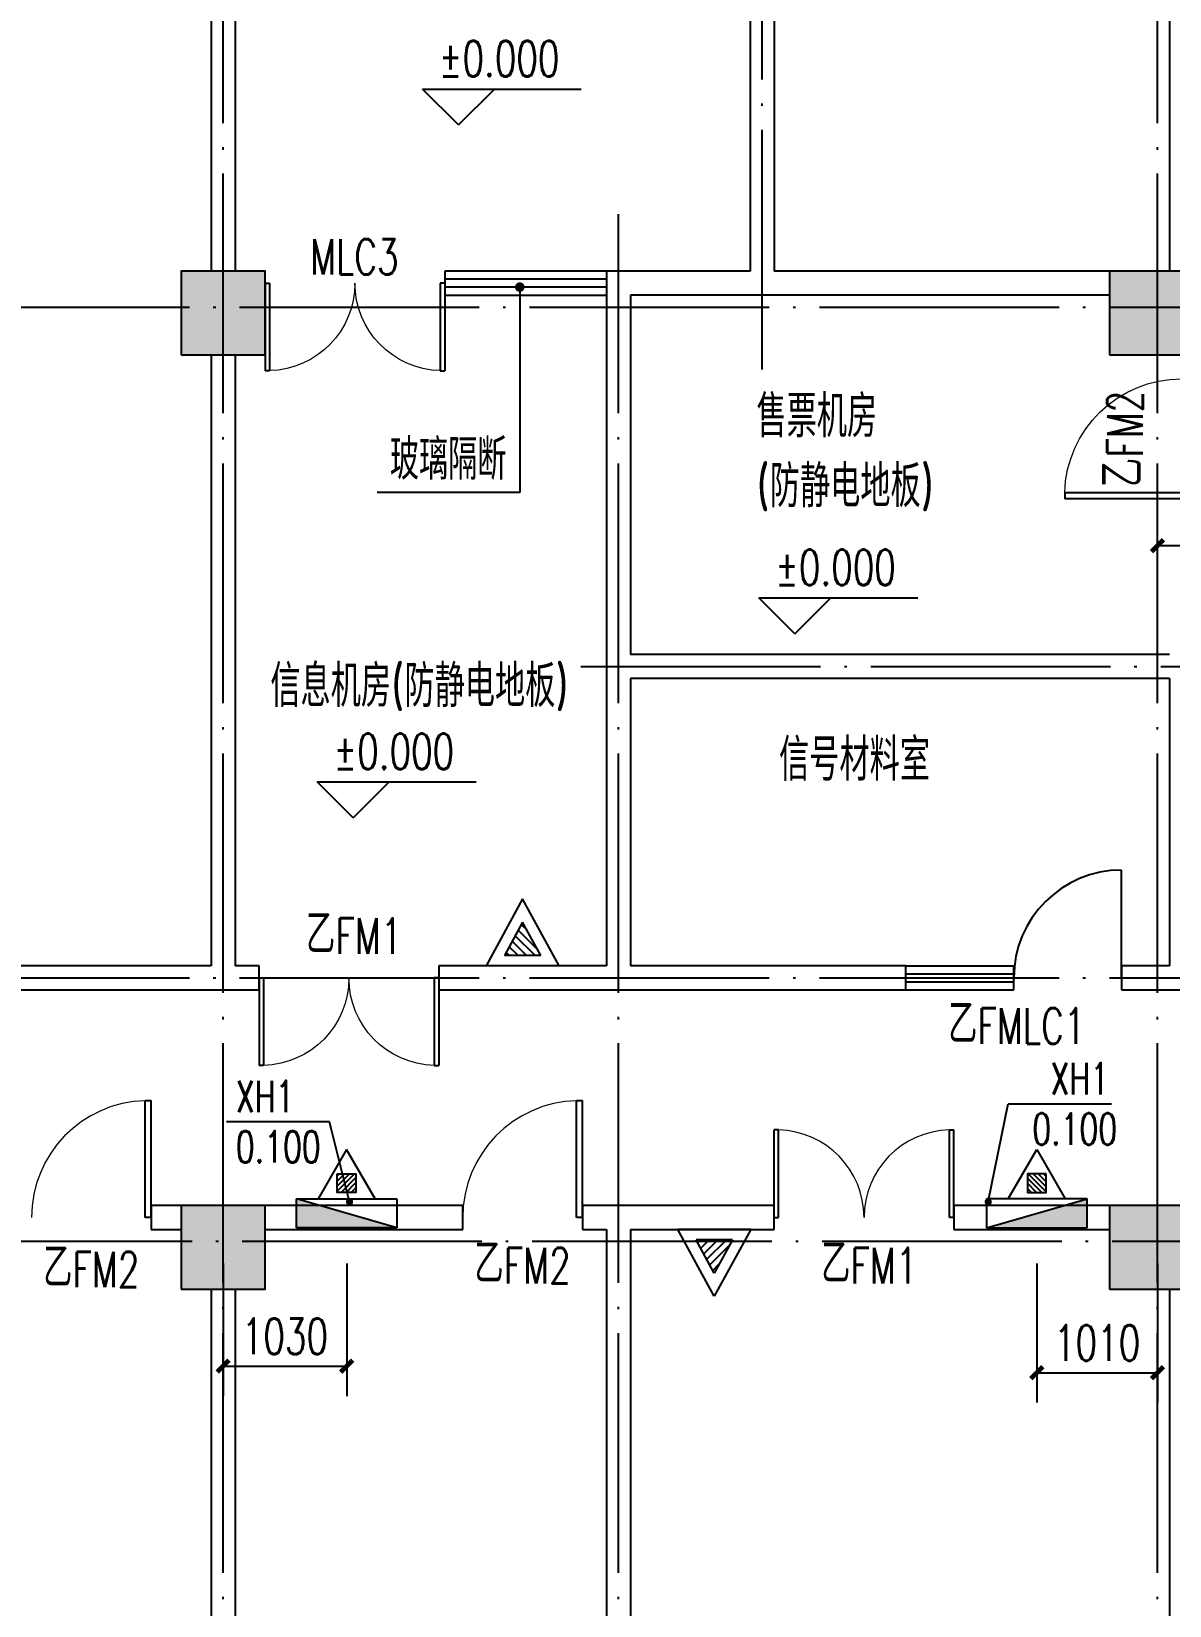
# Model space of a CAD drawing. Extents: x 63793 to 231107, y 20849 to 337643.
# Drawn here: x 149199 to 158699, y 268599 to 281739 of the extents above; entities that cross this region are included whole.
import ezdxf

# ---------------------------------------------------------------- set-up
doc = ezdxf.new("R2010")
doc.units = 0
doc.header["$LTSCALE"] = 1000
doc.header["$MEASUREMENT"] = 0
doc.linetypes.add('DOTE', pattern=[2.42, 2, -0.2, 0.02, -0.2])
for name, color, linetype in [('COLUMN', 2, 'Continuous'), ('DIM_ELEV', 3, 'Continuous'), ('DIM_LEAD', 3, 'Continuous'), ('DOOR_FIRE', 4, 'Continuous'), ('DOOR_FIRE_TEXT', 7, 'Continuous'), ('DOTE', 1, 'DOTE'), ('EQUIP_消火栓', 7, 'Continuous'), ('EQUIP_消防', 7, 'Continuous'), ('PUB_DIM', 3, 'Continuous'), ('PUB_HATCH', 8, 'Continuous'), ('PUB_TEXT', 7, 'Continuous'), ('WALL', 2, 'Continuous'), ('WINDOW', 4, 'Continuous'), ('WINDOW_TEXT', 7, 'Continuous'), ('新块$0$PUB_DIM', 3, 'Continuous'), ('立面', 255, 'Continuous')]:
    doc.layers.add(name, color=color, linetype=linetype)
doc.styles.add('_HZTXT', font='txt.shx', dxfattribs={"width": 0.7, "bigfont": 'HZTXT.shx'})
doc.styles.add('_TCH_DIM', font='SIMPLEX', dxfattribs={"bigfont": 'GBCBIG'})
doc.styles.add('_TCH_DIM_T3', font='SIMPLEX', dxfattribs={"width": 0.705882, "bigfont": 'GBCBIG'})
doc.styles.add('_TCH_WINDOW', font='SIMPLEX', dxfattribs={"height": 3.5, "bigfont": 'GBCBIG'})
doc.styles.get("Standard").update_dxf_attribs({"font": 'gbenor.shx', "bigfont": 'gbcbig.shx'})
doc.dimstyles.new('_TCH_ARCH&&100', dxfattribs={"dimtxt": 297.5, "dimasz": 100, "dimexe": 250, "dimexo": 300, "dimgap": 100, "dimtad": 1, "dimdec": 0, "dimzin": 0, "dimdsep": 46, "dimtxsty": '_TCH_DIM_T3', "dimblk": 'ARCHTICK', "dimcen": 0.09, "dimclrt": 7, "dimazin": 2, "dimtfac": 1, "dimtdec": 0, "dimtix": 1, "dimtmove": 2, "dimatfit": 3, "dimfxl": 0, "dimtolj": 1, "dimtzin": 0, "dimarcsym": 0})
pattern_1 = [(135, (8070440.92, -12633.41), (35.81160544, 35.81160544), [])]
pattern_2 = [(225, (8072040.91, -3353.694), (35.81160544, -35.81160544), [])]

# ---------------------------------------------------------------- blocks, each defined once
blk = doc.blocks.new('$TwtSys$00000434')
for p, q in [((-0.5, 0.5), (-0.5, -0.5)), ((-0.5, -0.5), (0.5, 0.5)), ((0.5, 0.5), (-0.5, 0.5)), ((0.5, -0.5), (0.5, 0.5)), ((-0.5, -0.5), (0.5, -0.5))]:
    blk.add_line(p, q)
blk.add_solid([(0.5, -0.5), (0.5, 0.5), (-0.5, -0.5)])
blk = doc.blocks.new('$ATTACHMENT$00000214')
h = blk.add_hatch()
h.set_pattern_fill('ANSI31', color=256, scale=200, style=0)
h.set_pattern_definition([(45, (-38543.802, -6842.639), (-17.67767, 17.67767), [])])
h.paths.add_polyline_path([(-65, 2), (65, 2), (65, -128), (-65, -128)])
for points in [[(0, 172), (-198, -172), (198, -172)], [(-65, 2), (65, 2), (65, -128), (-65, -128)]]:
    blk.add_lwpolyline(points, close=True)
blk = doc.blocks.new('dsff')
at = {"layer": '立面'}
h = blk.add_hatch(dxfattribs=at)
h.set_pattern_fill('ANSI31', color=0, scale=405.162065, angle=180, style=0)
h.set_pattern_definition(pattern_1)
h.paths.add_polyline_path([(363951, -6808), (363799, -6529), (363647, -6808)])
h = blk.add_hatch(dxfattribs=at)
h.set_pattern_fill('ANSI31', color=0, scale=405.162065, angle=180, style=0)
h.set_pattern_definition(pattern_1)
h.paths.add_polyline_path([(363951, -6808), (363799, -6529), (363647, -6808)])
h = blk.add_hatch(dxfattribs=at)
h.set_pattern_fill('ANSI31', color=0, scale=405.162065, angle=180, style=0)
h.set_pattern_definition(pattern_1)
h.paths.add_polyline_path([(363951, -6808), (363799, -6529), (363647, -6808)])
h = blk.add_hatch(dxfattribs=at)
h.set_pattern_fill('ANSI31', color=0, scale=405.162065, angle=180, style=0)
h.set_pattern_definition(pattern_1)
h.paths.add_polyline_path([(363951, -6808), (363799, -6529), (363647, -6808)])
h = blk.add_hatch(dxfattribs=at)
h.set_pattern_fill('ANSI31', color=0, scale=405.162065, angle=180, style=0)
h.set_pattern_definition(pattern_2)
h.paths.add_polyline_path([(365551, -9179), (365399, -9458), (365247, -9179)])
h = blk.add_hatch(dxfattribs=at)
h.set_pattern_fill('ANSI31', color=0, scale=405.162065, angle=180, style=0)
h.set_pattern_definition(pattern_2)
h.paths.add_polyline_path([(365551, -9179), (365399, -9458), (365247, -9179)])
h = blk.add_hatch(dxfattribs=at)
h.set_pattern_fill('ANSI31', color=0, scale=405.162065, angle=180, style=0)
h.set_pattern_definition(pattern_2)
h.paths.add_polyline_path([(365551, -9179), (365399, -9458), (365247, -9179)])
h = blk.add_hatch(dxfattribs=at)
h.set_pattern_fill('ANSI31', color=0, scale=405.162065, angle=180, style=0)
h.set_pattern_definition(pattern_2)
h.paths.add_polyline_path([(365551, -9179), (365399, -9458), (365247, -9179)])
at = {"layer": '立面', "color": 0}
for p, q in [((363799, -6335), (363495, -6894)), ((363799, -6335), (363495, -6894)), ((363799, -6335), (363495, -6894)), ((363799, -6335), (363495, -6894)), ((364103, -6894), (363799, -6335)), ((364103, -6894), (363799, -6335)), ((364103, -6894), (363799, -6335)), ((364103, -6894), (363799, -6335)), ((363799, -6529), (363647, -6808)), ((363799, -6529), (363647, -6808)), ((363799, -6529), (363647, -6808)), ((363799, -6529), (363647, -6808)), ((363951, -6808), (363799, -6529)), ((363951, -6808), (363799, -6529)), ((363951, -6808), (363799, -6529)), ((363951, -6808), (363799, -6529)), ((363951, -6808), (363647, -6808)), ((363951, -6808), (363647, -6808)), ((363951, -6808), (363647, -6808)), ((363951, -6808), (363647, -6808)), ((364103, -6894), (363495, -6894)), ((364103, -6894), (363495, -6894)), ((364103, -6894), (363495, -6894)), ((364103, -6894), (363495, -6894)), ((365703, -9094), (365095, -9094)), ((365399, -9652), (365095, -9094)), ((365703, -9094), (365095, -9094)), ((365399, -9652), (365095, -9094)), ((365703, -9094), (365095, -9094)), ((365399, -9652), (365095, -9094)), ((365703, -9094), (365095, -9094)), ((365399, -9652), (365095, -9094)), ((365551, -9179), (365247, -9179)), ((365399, -9458), (365247, -9179)), ((365551, -9179), (365247, -9179)), ((365399, -9458), (365247, -9179)), ((365551, -9179), (365247, -9179)), ((365399, -9458), (365247, -9179)), ((365551, -9179), (365247, -9179)), ((365399, -9458), (365247, -9179)), ((365703, -9094), (365399, -9652)), ((365703, -9094), (365399, -9652)), ((365703, -9094), (365399, -9652)), ((365703, -9094), (365399, -9652)), ((365551, -9179), (365399, -9458)), ((365551, -9179), (365399, -9458)), ((365551, -9179), (365399, -9458)), ((365551, -9179), (365399, -9458))]:
    blk.add_line(p, q, dxfattribs=at)
at = {"layer": 'EQUIP_消火栓', "yscale": 240, "zscale": 840}
for p, xscale in [((362330, -8959), -840), ((368091, -8959), 840)]:
    blk.add_blockref('$TwtSys$00000434', p, dxfattribs=dict(at, xscale=xscale))
at = {"layer": 'EQUIP_消防', "yscale": 1.2, "zscale": 1.2}
for p, xscale in [((362330, -8632), 1.2), ((368091, -8632), -1.2)]:
    blk.add_blockref('$ATTACHMENT$00000214', p, dxfattribs=dict(at, xscale=xscale))
blk = doc.blocks.new('_ArchTick')
at = {"color": 0, "linetype": 'ByBlock', "const_width": 0.4}
blk.add_lwpolyline([(-0.5, -0.5), (0.5, 0.5)], dxfattribs=at)
blk = doc.blocks.new('*D1634')
at = {"layer": 'Defpoints', "color": 0, "transparency": 16777216}
for p in [(150799, 271754), (151831, 271754), (151831, 270598)]:
    blk.add_point(p, dxfattribs=at)
at = {"layer": 'PUB_DIM', "color": 0, "lineweight": -2, "transparency": 16777216}
for p, q in [((150799, 271454), (150799, 270348)), ((151831, 271454), (151831, 270348)), ((150799, 270598), (151831, 270598))]:
    blk.add_line(p, q, dxfattribs=at)
at = {"layer": 'PUB_DIM', "color": 0, "lineweight": -2, "transparency": 16777216, "xscale": 100, "yscale": 100, "zscale": 100, "rotation": 180}
blk.add_blockref('_ArchTick', (150799, 270598), dxfattribs=at)
at = {"layer": 'PUB_DIM', "color": 0, "lineweight": -2, "transparency": 16777216, "xscale": 100, "yscale": 100, "zscale": 100}
blk.add_blockref('_ArchTick', (151831, 270598), dxfattribs=at)
at = {"layer": 'PUB_DIM', "color": 7, "transparency": 16777216, "insert": (151315, 270847), "char_height": 297.5, "attachment_point": 5, "style": '_TCH_DIM_T3'}
blk.add_mtext('\\A1;1030', dxfattribs=at)
blk = doc.blocks.new('*D1635')
at = {"layer": 'Defpoints', "color": 0, "transparency": 16777216}
for p in [(157591, 271754), (158599, 271754), (158599, 270543)]:
    blk.add_point(p, dxfattribs=at)
at = {"layer": 'PUB_DIM', "color": 0, "lineweight": -2, "transparency": 16777216}
for p, q in [((157591, 271454), (157591, 270293)), ((158599, 271454), (158599, 270293)), ((157591, 270543), (158599, 270543))]:
    blk.add_line(p, q, dxfattribs=at)
at = {"layer": 'PUB_DIM', "color": 0, "lineweight": -2, "transparency": 16777216, "xscale": 100, "yscale": 100, "zscale": 100, "rotation": 180}
blk.add_blockref('_ArchTick', (157591, 270543), dxfattribs=at)
at = {"layer": 'PUB_DIM', "color": 0, "lineweight": -2, "transparency": 16777216, "xscale": 100, "yscale": 100, "zscale": 100}
blk.add_blockref('_ArchTick', (158599, 270543), dxfattribs=at)
at = {"layer": 'PUB_DIM', "color": 7, "transparency": 16777216, "insert": (158095, 270792), "char_height": 297.5, "attachment_point": 5, "style": '_TCH_DIM_T3'}
blk.add_mtext('\\A1;1010', dxfattribs=at)
blk = doc.blocks.new('*D109')
at = {"layer": 'Defpoints', "color": 0, "transparency": 16777216}
for p in [(160799, 277447), (158599, 276853), (160799, 276853)]:
    blk.add_point(p, dxfattribs=at)
at = {"layer": 'PUB_DIM', "color": 0, "lineweight": -2, "transparency": 16777216}
for p, q in [((158599, 277153), (158599, 277697)), ((160799, 277153), (160799, 277697)), ((158599, 277447), (160799, 277447))]:
    blk.add_line(p, q, dxfattribs=at)
at = {"layer": 'PUB_DIM', "color": 0, "lineweight": -2, "transparency": 16777216, "xscale": 100, "yscale": 100, "zscale": 100, "rotation": 180}
blk.add_blockref('_ArchTick', (158599, 277447), dxfattribs=at)
at = {"layer": 'PUB_DIM', "color": 0, "lineweight": -2, "transparency": 16777216, "xscale": 100, "yscale": 100, "zscale": 100}
blk.add_blockref('_ArchTick', (160799, 277447), dxfattribs=at)
at = {"layer": 'PUB_DIM', "color": 7, "transparency": 16777216, "insert": (159699, 277695), "char_height": 297.5, "attachment_point": 5, "style": '_TCH_DIM_T3'}
blk.add_mtext('\\A1;2200', dxfattribs=at)
blk = doc.blocks.new('$DorLib2D$00000001')
for p, q in [((0.45, 0.975), (0.5, 0.975)), ((0.45, 0), (0.45, 0.975)), ((0.5, 0), (0.5, 0.975)), ((0.5, 0), (0.45, 0))]:
    blk.add_line(p, q)
at = {"lineweight": 13}
blk.add_arc((0.475, 0), 0.975, 91.4693, 180, dxfattribs=at)
blk = doc.blocks.new('_FZH')
blk.add_lwpolyline([(-0.5, -0.5), (0.5, -0.5), (0.5, 0.5), (-0.5, 0.5)], close=True)
at = {"layer": 'PUB_HATCH'}
blk.add_solid([(-0.5, -0.5), (0.5, -0.5), (-0.5, 0.5), (0.5, 0.5)], dxfattribs=at)
blk = doc.blocks.new('$DorLib2D$00000002')
for p, q in [((-0.5, 0), (-0.5, 0.4875)), ((-0.475, 0.4875), (-0.5, 0.4875)), ((-0.475, 0), (-0.475, 0.4875)), ((0.475, 0), (0.475, 0.4875)), ((0.475, 0.4875), (0.5, 0.4875)), ((0.5, 0), (0.5, 0.4875)), ((-0.5, 0), (-0.475, 0)), ((0.5, 0), (0.475, 0))]:
    blk.add_line(p, q)
at = {"lineweight": 13}
for centre, start, end in [((-0.4875, 0), 0, 88.53072), ((0.4875, 0), 91.46928, 180)]:
    blk.add_arc(centre, 0.4875, start, end, dxfattribs=at)

msp = doc.modelspace()

# ---------------------------------------------------------------- linework, layer by layer
at = {"layer": 'DIM_ELEV'}
for p, q in [((152763.5, 280959.2), (152463.5, 281259.2)), ((152463.5, 281259.2), (153788.9, 281259.2)), ((152763.5, 280959.2), (153063.5, 281259.2)), ((155571.9, 276711.2), (155271.9, 277011.2)), ((155271.9, 277011.2), (156597.2, 277011.2)), ((155571.9, 276711.2), (155871.9, 277011.2)), ((151884.7, 275175.1), (151584.7, 275475.1)), ((151584.7, 275475.1), (152910.1, 275475.1)), ((151884.7, 275175.1), (152184.7, 275475.1))]:
    msp.add_line(p, q, dxfattribs=at)
at = {"layer": 'DIM_LEAD'}
for p, q in [((153275.7, 279605.6), (153275.7, 277892.2)), ((153275.7, 277892.2), (152086.2, 277892.2))]:
    msp.add_line(p, q, dxfattribs=at)
at = {"layer": 'DIM_LEAD', "const_width": 40}
msp.add_lwpolyline([(153275.7, 279625.6, 1), (153275.7, 279585.6, 1)], format="xyb", close=True, dxfattribs=at)
at = {"layer": 'DOTE'}
for p, q in [((150799.3, 261612.7), (150799.3, 287795.5)), ((158599.3, 261612.7), (158599.3, 287795.5)), ((155299.3, 278918.4), (155299.3, 286214.2)), ((154099.3, 261612.7), (154099.3, 280214.9)), ((138837, 279438.9), (206199.3, 279438.9)), ((153785.4, 276438.9), (167625.6, 276438.9)), ((138837, 273838.9), (167413.1, 273838.9)), ((206199.3, 271638.9), (138837, 271638.9))]:
    msp.add_line(p, q, dxfattribs=at)
at = {"layer": 'WALL'}
for p, q in [((155199.5, 285438.9), (155199.5, 279738.9)), ((155399.5, 285438.9), (155399.5, 279738.9)), ((150699.5, 285038.9), (150699.5, 279738.9)), ((150899.5, 285038.9), (150899.5, 279738.9)), ((158699.3, 285038.9), (158699.3, 279738.9)), ((153999.5, 279738.9), (153999.5, 276438.9)), ((155199.5, 279738.9), (153999.5, 279738.9)), ((158199.3, 279738.9), (155399.5, 279738.9)), ((154199.5, 279538.9), (154199.5, 276538.9)), ((155299.5, 279538.9), (154199.5, 279538.9)), ((158199.3, 279538.9), (155299.5, 279538.9)), ((150699.5, 279038.9), (150699.5, 273938.9)), ((150899.5, 279038.9), (150899.5, 273938.9)), ((158699.3, 276538.9), (154199.5, 276538.9)), ((153999.5, 276439), (153999.3, 273938.9)), ((154199.5, 276338.9), (154199.3, 273938.9)), ((158699.3, 276338.9), (154199.5, 276338.9)), ((158699.3, 276338.9), (158699.3, 273938.9)), ((150699.5, 273938.9), (148999.6, 273938.9)), ((151099, 273938.9), (150899.5, 273938.9)), ((151099, 273738.9), (151099, 273938.9)), ((153999.3, 273938.9), (152599, 273938.9)), ((152599, 273938.9), (152599, 273738.9)), ((156499.3, 273938.9), (154199.3, 273938.9)), ((156499.3, 273738.9), (156499.3, 273938.9)), ((158699.3, 273938.9), (158299.3, 273938.9)), ((158299.3, 273938.9), (158299.3, 273738.9)), ((148999.6, 273738.9), (150799.5, 273738.9)), ((150799.5, 273738.9), (151099, 273738.9)), ((152599, 273738.9), (154099.2, 273738.9)), ((154099.2, 273738.9), (156499.3, 273738.9)), ((158299.3, 273738.9), (158799.3, 273738.9)), ((150449.3, 271938.9), (150199.3, 271938.9)), ((150199.3, 271938.9), (150199.3, 271738.9)), ((152799.3, 271938.9), (151149.3, 271938.9)), ((152799.3, 271738.9), (152799.3, 271938.9)), ((154099.3, 271938.9), (153799.3, 271938.9)), ((153799.3, 271938.9), (153799.3, 271738.9)), ((155399, 271938.9), (154099.3, 271938.9)), ((155399, 271738.9), (155399, 271938.9)), ((158199.3, 271938.9), (156899, 271938.9)), ((156899, 271938.9), (156899, 271738.9)), ((150199.3, 271738.9), (150449.3, 271738.9)), ((151149.3, 271738.9), (152799.3, 271738.9)), ((153799.3, 271738.9), (153999.3, 271738.9)), ((153999.3, 271738.9), (153999.3, 264438.9)), ((154199.3, 271738.9), (154199.3, 264438.9)), ((154199.3, 271738.9), (155399, 271738.9)), ((156899, 271738.9), (158199.3, 271738.9)), ((150699.5, 271238.9), (150699.5, 264839)), ((150899.5, 271238.9), (150899.5, 264839)), ((158699.3, 271238.9), (158699.3, 264839))]:
    msp.add_line(p, q, dxfattribs=at)
at = {"layer": 'WALL', "color": 4}
for p, q in [((153999.5, 279738.9), (152649.3, 279738.9)), ((152649.3, 279738.9), (152649.3, 279538.9)), ((153999.5, 279672.3), (152649.3, 279672.3)), ((153999.5, 279605.6), (152649.3, 279605.6)), ((152649.3, 279538.9), (153999.5, 279538.9))]:
    msp.add_line(p, q, dxfattribs=at)
at = {"layer": 'WINDOW'}
for p, q in [((158299.3, 273838.9), (158299.3, 274738.9)), ((156499.3, 273938.9), (157399.3, 273938.9)), ((156499.3, 273872.3), (157399.3, 273872.3)), ((157399.3, 273738.9), (157399.3, 273938.9)), ((156499.3, 273805.6), (157399.3, 273805.6)), ((156499.3, 273738.9), (157399.3, 273738.9))]:
    msp.add_line(p, q, dxfattribs=at)
msp.add_arc((158299.3, 273838.9), 900, 90, 180, dxfattribs=at)
at = {"layer": '新块$0$PUB_DIM'}
for p, q in [((157186, 271968.7), (157352.8, 272787.4)), ((157352.8, 272787.4), (158214, 272787.4)), ((151687.8, 272638.2), (150826.6, 272638.2)), ((151854.6, 271968.7), (151687.8, 272638.2))]:
    msp.add_line(p, q, dxfattribs=at)
at = {"layer": '新块$0$PUB_DIM', "const_width": 30}
for points in [[(151858.2, 271954.2, 1), (151850.9, 271983.3, 1)], [(157183, 271954, 1), (157189, 271983.4, 1)]]:
    msp.add_lwpolyline(points, format="xyb", close=True, dxfattribs=at)

# ---------------------------------------------------------------- block references
msp.add_blockref('dsff', (-210499.8, 280832.5))
at = {"layer": 'COLUMN'}
for p, xscale, yscale, zscale in [((150799.3, 279388.9), 700, 700, 700), ((158549.3, 279388.9), 699.9969482421875, 699.9999999990832, 699.9999999990832), ((150799.3, 271588.9), 700, 700, 700), ((158549.3, 271588.9), 699.9969482419547, 700.0000000000873, 700.0000000000873)]:
    msp.add_blockref('_FZH', p, dxfattribs=dict(at, xscale=xscale, yscale=yscale, zscale=zscale))
at = {"layer": 'DOOR_FIRE', "xscale": 1500, "yscale": -1500, "zscale": 200}
msp.add_blockref('$DorLib2D$00000002', (151849, 273838.9), dxfattribs=at)
at = {"layer": 'DOOR_FIRE', "xscale": -1500, "yscale": -1500, "zscale": 200, "rotation": 180}
msp.add_blockref('$DorLib2D$00000002', (156149, 271838.9), dxfattribs=at)
at = {"layer": 'WINDOW'}
ref = msp.add_blockref('$DorLib2D$00000002', (151899.3, 279638.9), dxfattribs=dict(at, xscale=-1500, yscale=1500, zscale=-1500, rotation=180))
ref.add_attrib('A', 'MLC3', (151525.7, 279709.3), dxfattribs={"layer": 'WINDOW_TEXT', "height": 297.5, "rotation": 360, "style": '_TCH_WINDOW', "width": 0.705882})
at = {"layer": 'WINDOW', "yscale": -1000}
for p, xscale, zscale, rotation in [((158799.3, 278339.1), 1000, 1000, 270), ((149699.3, 271838.9), -1000, -1000, 180), ((153299.3, 271838.9), -1000, -1000, 180)]:
    msp.add_blockref('$DorLib2D$00000001', p, dxfattribs=dict(at, xscale=xscale, zscale=zscale, rotation=rotation))

# ---------------------------------------------------------------- texts
at = {"char_height": 350, "width": 3190, "attachment_point": 1}
for s, insert in [('售票机房\\P(防静电地板)', (155250.9, 278701.5)), ('信息机房(防静电地板)', (151193.2, 276450.2)), ('信号材料室', (155439.9, 275835))]:
    msp.add_mtext(s, dxfattribs=dict(at, insert=insert))
at = {"layer": 'DOOR_FIRE_TEXT', "style": '_TCH_WINDOW'}
msp.add_text('乙', height=337.6, dxfattribs=at).set_placement((151491.1, 274038.9))
at = {"layer": 'DOOR_FIRE_TEXT', "style": '_TCH_WINDOW', "width": 0.705882}
msp.add_text('FM1', height=297.5, dxfattribs=at).set_placement((151736.9, 274038.9))
at = {"layer": 'DOOR_FIRE_TEXT', "style": '_TCH_WINDOW'}
msp.add_text('乙', height=337.6, rotation=360, dxfattribs=at).set_placement((155791.1, 271288.9))
at = {"layer": 'DOOR_FIRE_TEXT', "style": '_TCH_WINDOW', "width": 0.705882}
msp.add_text('FM1', height=297.5, rotation=360, dxfattribs=at).set_placement((156036.8, 271288.9))
at = {"layer": 'PUB_TEXT'}
for s, height, style, width, p in [('%%P0.000', 297.5, '_TCH_DIM', 0.705882, (152598.9, 281364.2)), ('%%P0.000', 297.5, '_TCH_DIM', 0.705882, (155407.2, 277116.2)), ('%%P0.000', 297.5, '_TCH_DIM', 0.705882, (151720.1, 275580.1)), ('XH1', 262.5, '_HZTXT', 0.7, (157706.5, 272866.2)), ('XH1', 262.5, '_HZTXT', 0.7, (150905.3, 272717)), ('0.100', 262.5, '_HZTXT', 0.7, (157553.4, 272446.2)), ('0.100', 262.5, '_HZTXT', 0.7, (150905.3, 272297))]:
    msp.add_text(s, height=height, dxfattribs=dict(at, style=style, width=width)).set_placement(p)
at = {"layer": 'PUB_TEXT', "style": '_TCH_DIM'}
msp.add_text('玻璃隔断', height=337.59, dxfattribs=at).set_placement((152191.2, 277997.2))
at = {"layer": 'WINDOW_TEXT', "style": '_TCH_WINDOW', "width": 0.705882}
for rotation, p in [(90, (158475.6, 278182)), (360, (153142.2, 271288.9))]:
    msp.add_text('FM2', height=297.5, rotation=rotation, dxfattribs=at).set_placement(p)
at = {"layer": 'WINDOW_TEXT', "style": '_TCH_WINDOW'}
for rotation, p in [(90, (158475.6, 277936.2)), (360, (152896.4, 271288.9))]:
    msp.add_text('乙', height=337.6, rotation=rotation, dxfattribs=at).set_placement(p)
for p in [(156851.4, 273288.9), (149296.4, 271255.7)]:
    msp.add_text('乙', height=337.6, dxfattribs=at).set_placement(p)
at = {"layer": 'WINDOW_TEXT', "style": '_TCH_WINDOW', "width": 0.705882}
for s, p in [('FMLC1', (157097.2, 273288.9)), ('FM2', (149542.2, 271255.7))]:
    msp.add_text(s, height=297.5, dxfattribs=at).set_placement(p)

# ---------------------------------------------------------------- dimensions: what is measured, and where the dimension line sits
at = {"layer": 'PUB_DIM', "color": 6}
for p1, p2, distance, text, picture, middle in [((158599.3, 276852.7), (160799.3, 276852.7), 594, '2200', '*D109', (159699.3, 277695.5)), ((150799.3, 271753.8), (151830.6, 271753.8), -1155.8, '1030', '*D1634', (151314.9, 270846.8)), ((157591.2, 271753.8), (158599.3, 271753.8), -1210.6, '1010', '*D1635', (158095.2, 270792))]:
    dim = msp.add_aligned_dim(p1=p1, p2=p2, distance=distance, text=text, dimstyle='_TCH_ARCH&&100', dxfattribs=at)
    dim.commit()
    dim.dimension.update_dxf_attribs({"geometry": picture, "text_midpoint": middle})

doc.saveas('drawing.dxf')
